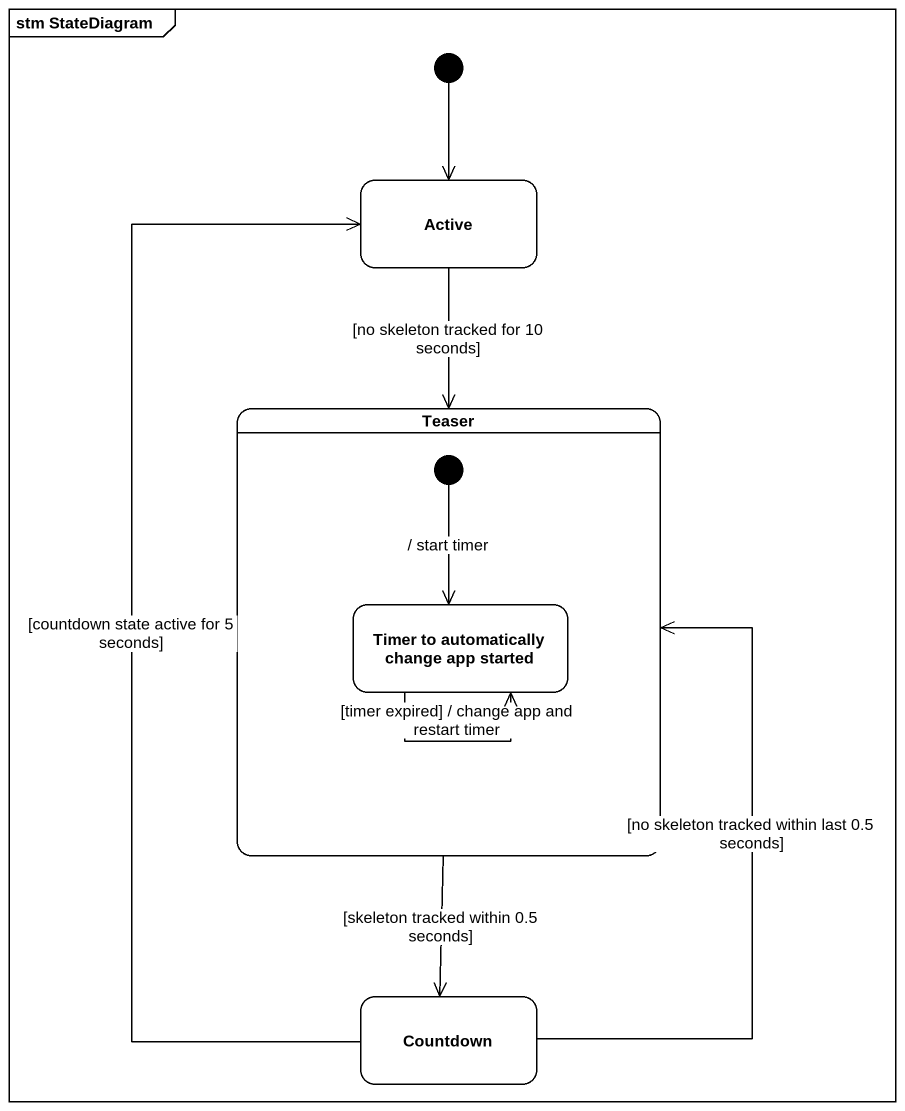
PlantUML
@startuml
mainframe stm StateDiagram
hide empty description
state Active
state Teaser {
  state "Timer to automatically change app started" as Timer_to_automatically
  [*] --> Timer_to_automatically : / start timer
}
state Countdown
[*] --> Active
Active --> Teaser : [no skeleton tracked for 10 seconds]
Teaser --> Countdown : [skeleton tracked within 0.5 seconds]
Timer_to_automatically --> Timer_to_automatically : [timer expired] / change app and restart timer
Countdown -up-> Active : [countdown state active for 5 seconds]
Countdown -up-> Teaser : [no skeleton tracked within last 0.5 seconds]
@enduml
